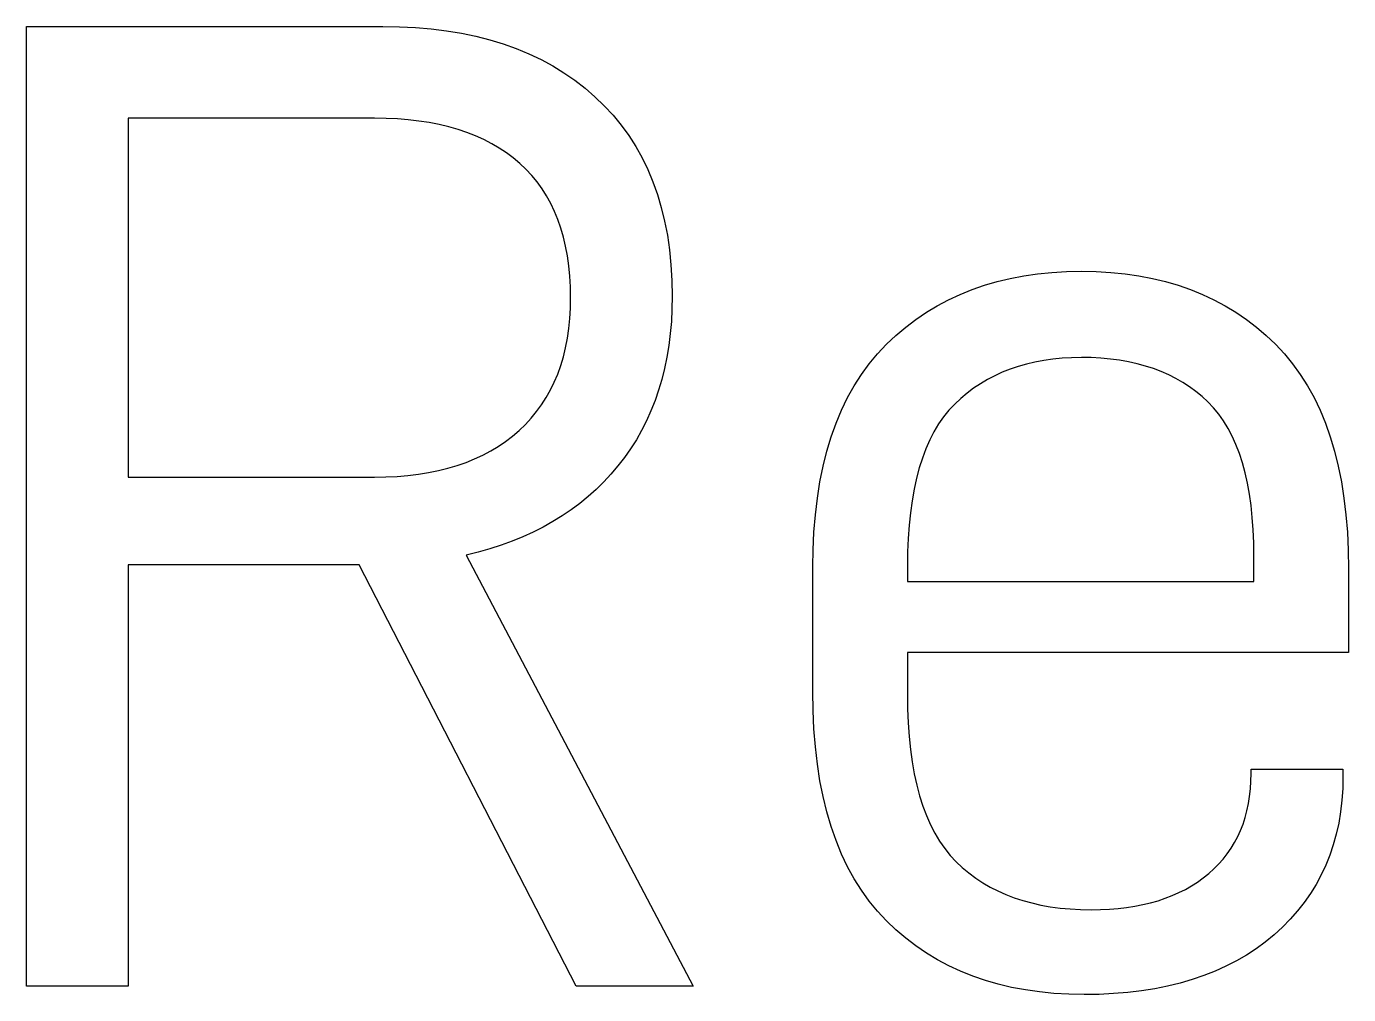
# Model space of a CAD drawing. Header units: millimetres. Extents: x 120 to 180, y -156 to -28.
# Drawn here: x 141.715 to 145.737, y -107.664 to -104.718 of the extents above; entities that cross this region are included whole.
import ezdxf

# ---------------------------------------------------------------- set-up
doc = ezdxf.new("R2010")
doc.units = ezdxf.units.MM
doc.layers.add('F.Silkscreen', color=41, linetype='CONTINUOUS', true_color=0xf2eda1)

msp = doc.modelspace()

# ---------------------------------------------------------------- linework, layer by layer
at = {"layer": 'F.Silkscreen', "linetype": 'CONTINUOUS'}
for p, q in [((141.715359, -106.089379), (141.715359, -104.717766)), ((141.715359, -104.717766), (142.799099, -104.717766)), ((142.799099, -104.717766), (142.849756, -104.718601)), ((142.849756, -104.718601), (142.899037, -104.721106)), ((142.899037, -104.721106), (142.946941, -104.725282)), ((142.946941, -104.725282), (142.993471, -104.731128)), ((142.993471, -104.731128), (143.038625, -104.738644)), ((143.038625, -104.738644), (143.082405, -104.747831)), ((143.082405, -104.747831), (143.12481, -104.758688)), ((143.12481, -104.758688), (143.165841, -104.771216)), ((143.165841, -104.771216), (143.205499, -104.785414)), ((143.205499, -104.785414), (143.243783, -104.801283)), ((143.243783, -104.801283), (143.280695, -104.818823)), ((143.280695, -104.818823), (143.316234, -104.838034)), ((143.316234, -104.838034), (143.350401, -104.858916)), ((143.350401, -104.858916), (143.383197, -104.881469)), ((143.383197, -104.881469), (143.414622, -104.905693)), ((143.414622, -104.905693), (143.444675, -104.931588)), ((143.444675, -104.931588), (143.473127, -104.959011)), ((143.473127, -104.959011), (143.499744, -104.987839)), ((142.773701, -104.997155), (142.024391, -104.997155)), ((142.024391, -104.997155), (142.024391, -106.089379)), ((142.809149, -104.997692), (142.773701, -104.997155)), ((142.84356, -104.999306), (142.809149, -104.997692)), ((142.876935, -105.001996), (142.84356, -104.999306)), ((142.909272, -105.005761), (142.876935, -105.001996)), ((143.499744, -104.987839), (143.524524, -105.018072)), ((142.94057, -105.010601), (142.909272, -105.005761)), ((142.970829, -105.016517), (142.94057, -105.010601)), ((143.000047, -105.023508), (142.970829, -105.016517)), ((143.028225, -105.031575), (143.000047, -105.023508)), ((143.055361, -105.040716), (143.028225, -105.031575)), ((143.081454, -105.050932), (143.055361, -105.040716)), ((143.524524, -105.018072), (143.547469, -105.04971)), ((143.106504, -105.062223), (143.081454, -105.050932)), ((143.130509, -105.074589), (143.106504, -105.062223)), ((143.15347, -105.088029), (143.130509, -105.074589)), ((143.547469, -105.04971), (143.568578, -105.082754)), ((143.568578, -105.082754), (143.587852, -105.117203)), ((143.175385, -105.102544), (143.15347, -105.088029)), ((143.196254, -105.118133), (143.175385, -105.102544)), ((143.216076, -105.134796), (143.196254, -105.118133)), ((143.587852, -105.117203), (143.60529, -105.153058)), ((143.234773, -105.152506), (143.216076, -105.134796)), ((143.252267, -105.171259), (143.234773, -105.152506)), ((143.60529, -105.153058), (143.620892, -105.190318)), ((143.268557, -105.191055), (143.252267, -105.171259)), ((143.283642, -105.211895), (143.268557, -105.191055)), ((143.620892, -105.190318), (143.634659, -105.228985)), ((143.297523, -105.233777), (143.283642, -105.211895)), ((143.310198, -105.256702), (143.297523, -105.233777)), ((143.634659, -105.228985), (143.64659, -105.269057)), ((143.321668, -105.28067), (143.310198, -105.256702)), ((143.331933, -105.305681), (143.321668, -105.28067)), ((143.64659, -105.269057), (143.656686, -105.310535)), ((143.340991, -105.331733), (143.331933, -105.305681)), ((143.656686, -105.310535), (143.664946, -105.353419)), ((143.348843, -105.358828), (143.340991, -105.331733)), ((143.355487, -105.386964), (143.348843, -105.358828)), ((143.664946, -105.353419), (143.67137, -105.397709)), ((143.360925, -105.416142), (143.355487, -105.386964)), ((143.67137, -105.397709), (143.675959, -105.443405)), ((143.365154, -105.446361), (143.360925, -105.416142)), ((143.368176, -105.477622), (143.365154, -105.446361)), ((143.675959, -105.443405), (143.678712, -105.490508)), ((143.369989, -105.509924), (143.368176, -105.477622)), ((144.668223, -105.494101), (144.708081, -105.484549)), ((144.708081, -105.484549), (144.749064, -105.476733)), ((144.749064, -105.476733), (144.79117, -105.470654)), ((144.79117, -105.470654), (144.8344, -105.466312)), ((144.8344, -105.466312), (144.878753, -105.463706)), ((144.878753, -105.463706), (144.924228, -105.462838)), ((144.924228, -105.462838), (144.969695, -105.463706)), ((144.969695, -105.463706), (145.01402, -105.466312)), ((145.01402, -105.466312), (145.057205, -105.470654)), ((145.057205, -105.470654), (145.099249, -105.476733)), ((145.099249, -105.476733), (145.140151, -105.484549)), ((145.140151, -105.484549), (145.179913, -105.494101)), ((143.370594, -105.543267), (143.369989, -105.509924)), ((143.678712, -105.490508), (143.67963, -105.539017)), ((144.555397, -105.533174), (144.591881, -105.518414)), ((144.591881, -105.518414), (144.629489, -105.505389)), ((144.629489, -105.505389), (144.668223, -105.494101)), ((145.179913, -105.494101), (145.218534, -105.505389)), ((145.218534, -105.505389), (145.256015, -105.518414)), ((145.256015, -105.518414), (145.292354, -105.533174)), ((143.369983, -105.575604), (143.370594, -105.543267)), ((143.67963, -105.539017), (143.678985, -105.577753)), ((144.452705, -105.587869), (144.485809, -105.567902)), ((144.485809, -105.567902), (144.52004, -105.54967)), ((144.52004, -105.54967), (144.555397, -105.533174)), ((145.292354, -105.533174), (145.327552, -105.54967)), ((145.327552, -105.54967), (145.36161, -105.567902)), ((145.36161, -105.567902), (145.394526, -105.587869)), ((143.365095, -105.637451), (143.36815, -105.606999)), ((143.36815, -105.606999), (143.369983, -105.575604)), ((143.678985, -105.577753), (143.67705, -105.615628)), ((144.420727, -105.609572), (144.452705, -105.587869)), ((145.394526, -105.587869), (145.426301, -105.609572)), ((143.360817, -105.66696), (143.365095, -105.637451)), ((143.67705, -105.615628), (143.673825, -105.652641)), ((144.360156, -105.658182), (144.389878, -105.633009)), ((144.389878, -105.633009), (144.420727, -105.609572)), ((145.426301, -105.609572), (145.456936, -105.633009)), ((145.456936, -105.633009), (145.486429, -105.658182)), ((143.355315, -105.695527), (143.360817, -105.66696)), ((143.669311, -105.688792), (143.663506, -105.724082)), ((143.673825, -105.652641), (143.669311, -105.688792)), ((144.304407, -105.713808), (144.331562, -105.685089)), ((144.331562, -105.685089), (144.360156, -105.658182)), ((145.486429, -105.658182), (145.514782, -105.685089)), ((145.514782, -105.685089), (145.541694, -105.713808)), ((143.340642, -105.749832), (143.34859, -105.723151)), ((143.34859, -105.723151), (143.355315, -105.695527)), ((143.663506, -105.724082), (143.656412, -105.758512)), ((144.279001, -105.744395), (144.304407, -105.713808)), ((144.865429, -105.72752), (144.837172, -105.730289)), ((144.894447, -105.725858), (144.865429, -105.72752)), ((144.924228, -105.725304), (144.894447, -105.725858)), ((144.954522, -105.725833), (144.924228, -105.725304)), ((144.983984, -105.72742), (144.954522, -105.725833)), ((145.012617, -105.730066), (144.983984, -105.72742)), ((145.541694, -105.713808), (145.56687, -105.744395)), ((143.331468, -105.775571), (143.340642, -105.749832)), ((143.656412, -105.758512), (143.648027, -105.792081)), ((144.255345, -105.776849), (144.279001, -105.744395)), ((144.707303, -105.760755), (144.68361, -105.770172)), ((144.731756, -105.752446), (144.707303, -105.760755)), ((144.756969, -105.745245), (144.731756, -105.752446)), ((144.782942, -105.739152), (144.756969, -105.745245)), ((144.809676, -105.734166), (144.782942, -105.739152)), ((144.837172, -105.730289), (144.809676, -105.734166)), ((145.040419, -105.73377), (145.012617, -105.730066)), ((145.067392, -105.738532), (145.040419, -105.73377)), ((145.093536, -105.744352), (145.067392, -105.738532)), ((145.118851, -105.75123), (145.093536, -105.744352)), ((145.143338, -105.759167), (145.118851, -105.75123)), ((145.166997, -105.768162), (145.143338, -105.759167)), ((145.189829, -105.778215), (145.166997, -105.768162)), ((145.56687, -105.744395), (145.59031, -105.776849)), ((143.309448, -105.824221), (143.321071, -105.800367)), ((143.321071, -105.800367), (143.331468, -105.775571)), ((143.648027, -105.792081), (143.638353, -105.82479)), ((144.233439, -105.811171), (144.255345, -105.776849)), ((144.617084, -105.805072), (144.596426, -105.818921)), ((144.638501, -105.79233), (144.617084, -105.805072)), ((144.660676, -105.780697), (144.638501, -105.79233)), ((144.68361, -105.770172), (144.660676, -105.780697)), ((145.211834, -105.789326), (145.189829, -105.778215)), ((145.233012, -105.801496), (145.211834, -105.789326)), ((145.253364, -105.814724), (145.233012, -105.801496)), ((145.59031, -105.776849), (145.612014, -105.811171)), ((143.282525, -105.8691), (143.296599, -105.847132)), ((143.296599, -105.847132), (143.309448, -105.824221)), ((143.638353, -105.82479), (143.627389, -105.85664)), ((144.194877, -105.88542), (144.213283, -105.847362)), ((144.213283, -105.847362), (144.233439, -105.811171)), ((144.557383, -105.849945), (144.538997, -105.867119)), ((144.576526, -105.833879), (144.557383, -105.849945)), ((144.596426, -105.818921), (144.576526, -105.833879)), ((145.27289, -105.82901), (145.253364, -105.814724)), ((145.291591, -105.844354), (145.27289, -105.82901)), ((145.309467, -105.860756), (145.291591, -105.844354)), ((145.612014, -105.811171), (145.631981, -105.847362)), ((145.631981, -105.847362), (145.650212, -105.88542)), ((143.250698, -105.910209), (143.267225, -105.890126)), ((143.267225, -105.890126), (143.282525, -105.8691)), ((143.615136, -105.887629), (143.601592, -105.91776)), ((143.627389, -105.85664), (143.615136, -105.887629)), ((144.178223, -105.925347), (144.194877, -105.88542)), ((144.521553, -105.885665), (144.505237, -105.905849)), ((144.538997, -105.867119), (144.521553, -105.885665)), ((145.326382, -105.878474), (145.309467, -105.860756)), ((145.342206, -105.897746), (145.326382, -105.878474)), ((145.650212, -105.88542), (145.666707, -105.925347)), ((143.213962, -105.947548), (143.232944, -105.92935)), ((143.232944, -105.92935), (143.250698, -105.910209)), ((143.601592, -105.91776), (143.586759, -105.947031)), ((144.16332, -105.967142), (144.178223, -105.925347)), ((144.490049, -105.92767), (144.475988, -105.951129)), ((144.505237, -105.905849), (144.490049, -105.92767)), ((145.356939, -105.91857), (145.342206, -105.897746)), ((145.370581, -105.940949), (145.356939, -105.91857)), ((145.666707, -105.925347), (145.681465, -105.967142)), ((143.172799, -105.980791), (143.193874, -105.964724)), ((143.193874, -105.964724), (143.213962, -105.947548)), ((143.586759, -105.947031), (143.570636, -105.975444)), ((144.150169, -106.010806), (144.16332, -105.967142)), ((144.475988, -105.951129), (144.463054, -105.976226)), ((145.383132, -105.96488), (145.370581, -105.940949)), ((145.394591, -105.990365), (145.383132, -105.96488)), ((145.681465, -105.967142), (145.694487, -106.010806)), ((143.103644, -106.022344), (143.127685, -106.009601)), ((143.127685, -106.009601), (143.150736, -105.99575)), ((143.150736, -105.99575), (143.172799, -105.980791)), ((143.553224, -106.002999), (143.534522, -106.029696)), ((143.570636, -105.975444), (143.553224, -106.002999)), ((144.138771, -106.056338), (144.150169, -106.010806)), ((144.451247, -106.00296), (144.440567, -106.031332)), ((144.463054, -105.976226), (144.451247, -106.00296)), ((145.404959, -106.017404), (145.394591, -105.990365)), ((145.694487, -106.010806), (145.705773, -106.056338)), ((143.02558, -106.053923), (143.052593, -106.044505)), ((143.052593, -106.044505), (143.078614, -106.033978)), ((143.078614, -106.033978), (143.103644, -106.022344)), ((143.534522, -106.029696), (143.51453, -106.055535)), ((144.440567, -106.031332), (144.431012, -106.061341)), ((145.414236, -106.045996), (145.404959, -106.017404)), ((145.422421, -106.076142), (145.414236, -106.045996)), ((141.715359, -107.638771), (141.715359, -106.089379)), ((142.024391, -106.089379), (142.773701, -106.089379)), ((142.773701, -106.089379), (142.808671, -106.088825)), ((142.808671, -106.088825), (142.842644, -106.087163)), ((142.842644, -106.087163), (142.875621, -106.084393)), ((142.875621, -106.084393), (142.907602, -106.080515)), ((142.907602, -106.080515), (142.938587, -106.075529)), ((142.938587, -106.075529), (142.968578, -106.069435)), ((142.968578, -106.069435), (142.997576, -106.062233)), ((142.997576, -106.062233), (143.02558, -106.053923)), ((143.49338, -106.0804), (143.471207, -106.104208)), ((143.51453, -106.055535), (143.49338, -106.0804)), ((144.129125, -106.103739), (144.138771, -106.056338)), ((144.431012, -106.061341), (144.422583, -106.092987)), ((145.429515, -106.107842), (145.422421, -106.076142)), ((145.705773, -106.056338), (145.715322, -106.103739)), ((143.44801, -106.126958), (143.423789, -106.148649)), ((143.471207, -106.104208), (143.44801, -106.126958)), ((144.121232, -106.153008), (144.129125, -106.103739)), ((144.415279, -106.12627), (144.4091, -106.16119)), ((144.422583, -106.092987), (144.415279, -106.12627)), ((145.435518, -106.141095), (145.429515, -106.107842)), ((145.715322, -106.103739), (145.723136, -106.153008)), ((143.398542, -106.169283), (143.372271, -106.188859)), ((143.423789, -106.148649), (143.398542, -106.169283)), ((144.115092, -106.204147), (144.121232, -106.153008)), ((144.4091, -106.16119), (144.404045, -106.197748)), ((145.44043, -106.175903), (145.435518, -106.141095)), ((145.723136, -106.153008), (145.729213, -106.204147)), ((143.344975, -106.207377), (143.316652, -106.224838)), ((143.372271, -106.188859), (143.344975, -106.207377)), ((144.110706, -106.257154), (144.115092, -106.204147)), ((144.404045, -106.197748), (144.400114, -106.235942)), ((145.44425, -106.212264), (145.44043, -106.175903)), ((145.729213, -106.204147), (145.733553, -106.257154)), ((143.287303, -106.24124), (143.256928, -106.256584)), ((143.316652, -106.224838), (143.287303, -106.24124)), ((144.400114, -106.235942), (144.397307, -106.275773)), ((145.446978, -106.25018), (145.44425, -106.212264)), ((145.448616, -106.28965), (145.446978, -106.25018)), ((143.193096, -106.284099), (143.159639, -106.296269)), ((143.225526, -106.27087), (143.193096, -106.284099)), ((143.256928, -106.256584), (143.225526, -106.27087)), ((144.108074, -106.31203), (144.110706, -106.257154)), ((144.397307, -106.275773), (144.395623, -106.31724)), ((145.449161, -106.330674), (145.448616, -106.28965)), ((145.733553, -106.257154), (145.736158, -106.31203)), ((143.089639, -106.317435), (143.053097, -106.326432)), ((143.053097, -106.326432), (143.74313, -107.638771)), ((143.125153, -106.307381), (143.089639, -106.317435)), ((143.159639, -106.296269), (143.125153, -106.307381)), ((144.107327, -106.360344), (144.108074, -106.31203)), ((144.395623, -106.31724), (144.395061, -106.360344)), ((145.449161, -106.406868), (145.449161, -106.330674)), ((145.736158, -106.31203), (145.737026, -106.368775)), ((142.727131, -106.356095), (142.024391, -106.356095)), ((142.024391, -106.356095), (142.024391, -107.638771)), ((143.387531, -107.638771), (142.727131, -106.356095)), ((144.107197, -106.368775), (144.107327, -106.360344)), ((144.107197, -106.741326), (144.107197, -106.368775)), ((144.395061, -106.360344), (144.395061, -106.406868)), ((145.737026, -106.368775), (145.737026, -106.622811)), ((144.395061, -106.406868), (145.449161, -106.406868)), ((145.737026, -106.622811), (144.395061, -106.622811)), ((144.395061, -106.622811), (144.395061, -106.749756)), ((144.108074, -106.79961), (144.107197, -106.741326)), ((144.395061, -106.749756), (144.395641, -106.794419)), ((144.110706, -106.855945), (144.108074, -106.79961)), ((144.395641, -106.794419), (144.39738, -106.837378)), ((144.39738, -106.837378), (144.400278, -106.878632)), ((144.115092, -106.91033), (144.110706, -106.855945)), ((144.400278, -106.878632), (144.404334, -106.918183)), ((144.121232, -106.962765), (144.115092, -106.91033)), ((144.404334, -106.918183), (144.409548, -106.95603)), ((144.129125, -107.01325), (144.121232, -106.962765)), ((144.409548, -106.95603), (144.41592, -106.992174)), ((144.138771, -107.061785), (144.129125, -107.01325)), ((144.41592, -106.992174), (144.423449, -107.026613)), ((145.438679, -107.038422), (145.440195, -107.015071)), ((145.440195, -107.015071), (145.4407, -106.991059)), ((145.4407, -106.991059), (145.4407, -106.978386)), ((145.4407, -106.978386), (145.720096, -106.978386)), ((145.720096, -106.999558), (145.719278, -107.036658)), ((145.720096, -106.978386), (145.720096, -106.999558)), ((144.423449, -107.026613), (144.432135, -107.059348)), ((145.436153, -107.061111), (145.438679, -107.038422)), ((145.719278, -107.036658), (145.716822, -107.072832)), ((144.150169, -107.108369), (144.138771, -107.061785)), ((144.432135, -107.059348), (144.441978, -107.09038)), ((144.441978, -107.09038), (144.452977, -107.119708)), ((145.428073, -107.104505), (145.432618, -107.083139)), ((145.432618, -107.083139), (145.436153, -107.061111)), ((145.716822, -107.072832), (145.712729, -107.108082)), ((144.16332, -107.153002), (144.150169, -107.108369)), ((144.452977, -107.119708), (144.465131, -107.147332)), ((145.415957, -107.145253), (145.422519, -107.12521)), ((145.422519, -107.12521), (145.428073, -107.104505)), ((145.712729, -107.108082), (145.706999, -107.142406)), ((144.178223, -107.195684), (144.16332, -107.153002)), ((144.465131, -107.147332), (144.47844, -107.173252)), ((144.47844, -107.173252), (144.492905, -107.197469)), ((145.399809, -107.183354), (145.408387, -107.164634)), ((145.408387, -107.164634), (145.415957, -107.145253)), ((145.699632, -107.175806), (145.690627, -107.20828)), ((145.706999, -107.142406), (145.699632, -107.175806)), ((144.194877, -107.236415), (144.178223, -107.195684)), ((144.492905, -107.197469), (144.508524, -107.219981)), ((145.379632, -107.218808), (145.390224, -107.201412)), ((145.390224, -107.201412), (145.399809, -107.183354)), ((145.690627, -107.20828), (145.679986, -107.239829)), ((144.213283, -107.275195), (144.194877, -107.236415)), ((144.508524, -107.219981), (144.525297, -107.24079)), ((144.525297, -107.24079), (144.543224, -107.259896)), ((145.341817, -107.267025), (145.355428, -107.251614)), ((145.355428, -107.251614), (145.368033, -107.235542)), ((145.368033, -107.235542), (145.379632, -107.218808)), ((145.679986, -107.239829), (145.667707, -107.270454)), ((144.233439, -107.312023), (144.213283, -107.275195)), ((144.543224, -107.259896), (144.562179, -107.277582)), ((144.562179, -107.277582), (144.582031, -107.294127)), ((144.582031, -107.294127), (144.602782, -107.309532)), ((145.295067, -107.30919), (145.31158, -107.295861)), ((145.31158, -107.295861), (145.327201, -107.281774)), ((145.327201, -107.281774), (145.341817, -107.267025)), ((145.667707, -107.270454), (145.653792, -107.300153)), ((144.255345, -107.346898), (144.233439, -107.312023)), ((144.602782, -107.309532), (144.624429, -107.323796)), ((144.624429, -107.323796), (144.646972, -107.336919)), ((144.646972, -107.336919), (144.67041, -107.348902)), ((145.24084, -107.344022), (145.259696, -107.33327)), ((145.259696, -107.33327), (145.277772, -107.32166)), ((145.277772, -107.32166), (145.295067, -107.30919)), ((145.638239, -107.328928), (145.62105, -107.356778)), ((145.653792, -107.300153), (145.638239, -107.328928)), ((144.279001, -107.379822), (144.255345, -107.346898)), ((144.67041, -107.348902), (144.694743, -107.359743)), ((144.694743, -107.359743), (144.71997, -107.369444)), ((144.71997, -107.369444), (144.746089, -107.378004)), ((144.746089, -107.378004), (144.7731, -107.385423)), ((145.134872, -107.384885), (145.157623, -107.378432)), ((145.157623, -107.378432), (145.179596, -107.371119)), ((145.179596, -107.371119), (145.20079, -107.362946)), ((145.20079, -107.362946), (145.221205, -107.353914)), ((145.221205, -107.353914), (145.24084, -107.344022)), ((145.62105, -107.356778), (145.602223, -107.383703)), ((144.304407, -107.410793), (144.279001, -107.379822)), ((144.331562, -107.439812), (144.304407, -107.410793)), ((144.7731, -107.385423), (144.801003, -107.3917)), ((144.801003, -107.3917), (144.829797, -107.396836)), ((144.829797, -107.396836), (144.85948, -107.400831)), ((144.85948, -107.400831), (144.890052, -107.403685)), ((144.890052, -107.403685), (144.921513, -107.405397)), ((144.921513, -107.405397), (144.953861, -107.405968)), ((144.953861, -107.405968), (144.982048, -107.405538)), ((144.982048, -107.405538), (145.009459, -107.404247)), ((145.009459, -107.404247), (145.036095, -107.402095)), ((145.036095, -107.402095), (145.061955, -107.399083)), ((145.061955, -107.399083), (145.087038, -107.39521)), ((145.087038, -107.39521), (145.111344, -107.390477)), ((145.111344, -107.390477), (145.134872, -107.384885)), ((145.581759, -107.409703), (145.559659, -107.434778)), ((145.602223, -107.383703), (145.581759, -107.409703)), ((144.36019, -107.46698), (144.331562, -107.439812)), ((145.535922, -107.458929), (145.510547, -107.482155)), ((145.559659, -107.434778), (145.535922, -107.458929)), ((144.390013, -107.492395), (144.36019, -107.46698)), ((144.421032, -107.516058), (144.390013, -107.492395)), ((145.510547, -107.482155), (145.483733, -107.504195)), ((144.453246, -107.537969), (144.421032, -107.516058)), ((144.486653, -107.558127), (144.453246, -107.537969)), ((145.455679, -107.524814), (145.426384, -107.544011)), ((145.483733, -107.504195), (145.455679, -107.524814)), ((144.521253, -107.576533), (144.486653, -107.558127)), ((144.557045, -107.593186), (144.521253, -107.576533)), ((145.364074, -107.578141), (145.331059, -107.593073)), ((145.395849, -107.561787), (145.364074, -107.578141)), ((145.426384, -107.544011), (145.395849, -107.561787)), ((144.594029, -107.608086), (144.557045, -107.593186)), ((144.632204, -107.621234), (144.594029, -107.608086)), ((145.261308, -107.618672), (145.224572, -107.629338)), ((145.296803, -107.606583), (145.261308, -107.618672)), ((145.331059, -107.593073), (145.296803, -107.606583)), ((142.024391, -107.638771), (141.715359, -107.638771)), ((143.74313, -107.638771), (143.387531, -107.638771)), ((144.671568, -107.632628), (144.632204, -107.621234)), ((144.712121, -107.64227), (144.671568, -107.632628)), ((144.753863, -107.650159), (144.712121, -107.64227)), ((144.796792, -107.656295), (144.753863, -107.650159)), ((144.840908, -107.660678), (144.796792, -107.656295)), ((145.065227, -107.657784), (145.02229, -107.66134)), ((145.106923, -107.652806), (145.065227, -107.657784)), ((145.14738, -107.646405), (145.106923, -107.652806)), ((145.186596, -107.638583), (145.14738, -107.646405)), ((145.224572, -107.629338), (145.186596, -107.638583)), ((144.88621, -107.663308), (144.840908, -107.660678)), ((144.932697, -107.664185), (144.88621, -107.663308)), ((144.978114, -107.663474), (144.932697, -107.664185)), ((145.02229, -107.66134), (144.978114, -107.663474))]:
    msp.add_line(p, q, dxfattribs=at)

doc.saveas('drawing.dxf')
